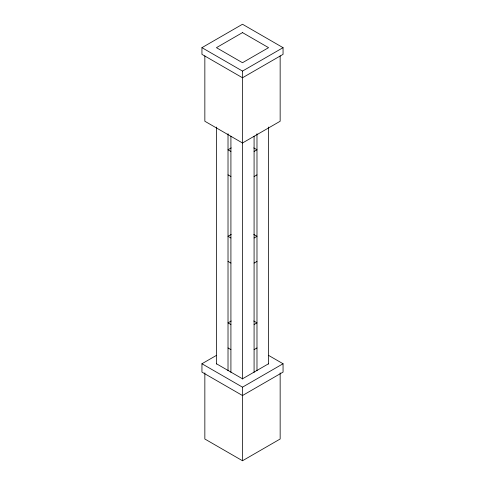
<?xml version="1.0" encoding="UTF-8"?>
<svg xmlns="http://www.w3.org/2000/svg" width="485" height="485" viewBox="0 0 485 485"><rect width="100%" height="100%" fill="white"/><g stroke="black" fill="none" stroke-linecap="round" stroke-linejoin="round"><path stroke-width="0.73" d="M201.948 47.663L242.5 24.25L283.052 47.663L283.052 54.35L242.5 77.764L201.948 54.35L201.948 47.663L242.5 71.077L283.052 47.663M231.236 147.907L228.017 149.768L230.915 151.441M254.085 151.441L256.983 149.768L253.764 147.907M254.085 176.522L256.983 174.855M231.236 234.455L228.017 236.316L230.915 237.983M254.085 237.983L256.983 236.316L253.764 234.455M254.085 263.07L256.983 261.403M231.236 321.003L228.017 322.858L230.915 324.532M254.085 324.532L256.983 322.858L253.764 321.003M268.666 355.444L283.052 363.75L283.052 372.11L242.5 395.524L201.948 372.11L201.948 363.75L216.334 355.444M254.085 349.618L256.983 347.945M268.569 363.75L242.5 378.803L216.431 363.75M201.948 363.75L242.5 387.163L283.052 363.75M204.846 372.862L204.846 439.01L242.5 460.75L280.154 439.01L280.154 372.862M228.017 174.855L230.915 176.522M228.017 261.403L230.915 263.07M228.017 347.945L230.915 349.618M280.154 55.854L280.154 121.25L242.5 142.99L204.846 121.25L204.846 55.854M268.569 127.046L268.569 364.047M256.983 133.733L256.983 370.734M254.085 136.164L254.085 372.407M242.5 71.077L242.5 379.1M242.5 387.163L242.5 460.75M230.915 136.164L230.915 372.407M228.017 133.733L228.017 370.734M216.431 127.046L216.431 364.047M242.5 32.61L216.431 47.663L242.5 62.717L268.569 47.663L242.5 32.61"/></g></svg>
